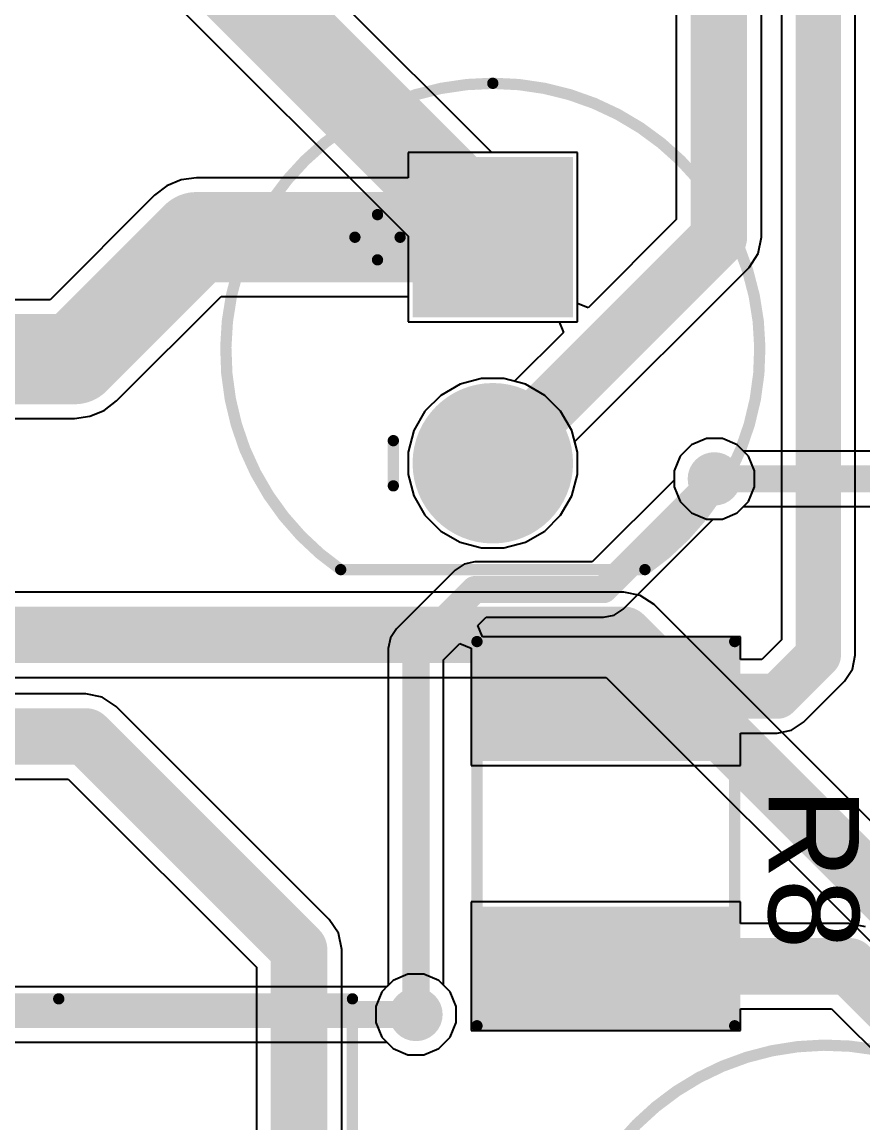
# Model space of a CAD drawing. Header units: millimetres. Extents: x -0.42 to 2.4, y -0.33 to 1.81.
# Drawn here: x 0.7957 to 1.1677, y 0.073 to 0.5601 of the extents above; entities that cross this region are included whole.
import ezdxf

# ---------------------------------------------------------------- set-up
doc = ezdxf.new("R2010")
doc.units = ezdxf.units.MM
doc.header["$MEASUREMENT"] = 0
for name, color, linetype in [('BottomLayer', 5, 'Continuous'), ('BottomSolder', 6, 'Continuous'), ('MultiLayer', 9, 'Continuous'), ('PadHoleLayer', 156, 'Continuous'), ('TopLayer', 1, 'Continuous'), ('TopOverlay', 2, 'Continuous'), ('TopPaste', 8, 'Continuous'), ('TopSolder', 216, 'Continuous'), ('ViaHoleLayer', 16, 'Continuous')]:
    doc.layers.add(name, color=color, linetype=linetype)
doc.styles.add('Arial', font='', dxfattribs={"height": 0.2})
doc.styles.get('Arial').set_extended_font_data('Arial')

# ---------------------------------------------------------------- blocks, each defined once
blk = doc.blocks.new('IR333_A_3')
at = {"layer": 'BottomLayer'}
blk.add_hatch(color=5, dxfattribs=at).paths.add_polyline_path([(-0.0815, 0.0315), (-0.0185, 0.0315), (-0.0185, -0.0315), (-0.0815, -0.0315)])
h = blk.add_hatch(color=5, dxfattribs=at)
edge = h.paths.add_edge_path()
edge.add_arc((0.05, 0), 0.0315, 0, 360)
at = {"layer": 'BottomSolder'}
blk.add_hatch(color=6, dxfattribs=at).paths.add_polyline_path([(-0.0855, 0.0355), (-0.0145, 0.0355), (-0.0145, -0.0355), (-0.0855, -0.0355)])
h = blk.add_hatch(color=6, dxfattribs=at)
edge = h.paths.add_edge_path()
edge.add_arc((0.05, 0), 0.0355, 0, 360)
at = {"layer": 'MultiLayer'}
blk.add_hatch(color=9, dxfattribs=at).paths.add_polyline_path([(-0.0815, 0.0315), (-0.0185, 0.0315), (-0.0185, -0.0315), (-0.0815, -0.0315)])
h = blk.add_hatch(color=9, dxfattribs=at)
edge = h.paths.add_edge_path()
edge.add_arc((0.05, 0), 0.0315, 0, 360)
at = {"layer": 'PadHoleLayer'}
h = blk.add_hatch(color=156, dxfattribs=at)
edge = h.paths.add_edge_path()
edge.add_arc((-0.05, 0), 0.01772, 0, 360)
h = blk.add_hatch(color=156, dxfattribs=at)
edge = h.paths.add_edge_path()
edge.add_arc((0.05, 0), 0.01772, 0, 360)
at = {"layer": 'TopLayer'}
blk.add_hatch(color=1, dxfattribs=at).paths.add_polyline_path([(-0.0815, 0.0315), (-0.0185, 0.0315), (-0.0185, -0.0315), (-0.0815, -0.0315)])
h = blk.add_hatch(color=1, dxfattribs=at)
edge = h.paths.add_edge_path()
edge.add_arc((0.05, 0), 0.0315, 0, 360)
at = {"layer": 'TopSolder'}
blk.add_hatch(color=216, dxfattribs=at).paths.add_polyline_path([(-0.0855, 0.0355), (-0.0145, 0.0355), (-0.0145, -0.0355), (-0.0855, -0.0355)])
h = blk.add_hatch(color=216, dxfattribs=at)
edge = h.paths.add_edge_path()
edge.add_arc((0.05, 0), 0.0355, 0, 360)
at = {"layer": 'TopOverlay', "const_width": 0.005}
for points in [[(-0.11811, 0, -0.73505), (0.09707, 0.06729)], [(0.09707, -0.06729, -0.73505), (-0.11811, 0)]]:
    blk.add_lwpolyline(points, format="xyb", dxfattribs=at)
for points in [[(0.09707, -0.06729), (0.09707, 0.06729)], [(-0.05, -0.061), (-0.05, -0.041)], [(0.04, -0.044), (0.06, -0.044)], [(-0.06, -0.051), (-0.04, -0.051)]]:
    blk.add_lwpolyline(points, dxfattribs=at)
at = {"layer": 'TopOverlay', "const_width": 0.0025}
for points in [[(0.09582, 0.06729, 1), (0.09832, 0.06729, 1)], [(0.09582, 0.06729, 1), (0.09832, 0.06729, 1)], [(-0.11936, 0, 1), (-0.11686, 0, 1)], [(-0.11936, 0, 1), (-0.11686, 0, 1)], [(-0.05125, -0.041, 1), (-0.04875, -0.041, 1)], [(0.03875, -0.044, 1), (0.04125, -0.044, 1)], [(0.05875, -0.044, 1), (0.06125, -0.044, 1)], [(-0.06125, -0.051, 1), (-0.05875, -0.051, 1)], [(-0.04125, -0.051, 1), (-0.03875, -0.051, 1)], [(-0.05125, -0.061, 1), (-0.04875, -0.061, 1)], [(0.09582, -0.06729, 1), (0.09832, -0.06729, 1)], [(0.09582, -0.06729, 1), (0.09832, -0.06729, 1)]]:
    blk.add_lwpolyline(points, format="xyb", close=True, dxfattribs=at)
blk = doc.blocks.new('IR333_A_8')
at = {"layer": 'BottomLayer'}
blk.add_hatch(color=5, dxfattribs=at).paths.add_polyline_path([(-0.0815, 0.0315), (-0.0185, 0.0315), (-0.0185, -0.0315), (-0.0815, -0.0315)])
h = blk.add_hatch(color=5, dxfattribs=at)
edge = h.paths.add_edge_path()
edge.add_arc((0.05, 0), 0.0315, 0, 360)
at = {"layer": 'BottomSolder'}
blk.add_hatch(color=6, dxfattribs=at).paths.add_polyline_path([(-0.0855, 0.0355), (-0.0145, 0.0355), (-0.0145, -0.0355), (-0.0855, -0.0355)])
h = blk.add_hatch(color=6, dxfattribs=at)
edge = h.paths.add_edge_path()
edge.add_arc((0.05, 0), 0.0355, 0, 360)
at = {"layer": 'MultiLayer'}
blk.add_hatch(color=9, dxfattribs=at).paths.add_polyline_path([(-0.0815, 0.0315), (-0.0185, 0.0315), (-0.0185, -0.0315), (-0.0815, -0.0315)])
h = blk.add_hatch(color=9, dxfattribs=at)
edge = h.paths.add_edge_path()
edge.add_arc((0.05, 0), 0.0315, 0, 360)
at = {"layer": 'PadHoleLayer'}
h = blk.add_hatch(color=156, dxfattribs=at)
edge = h.paths.add_edge_path()
edge.add_arc((-0.05, 0), 0.01772, 0, 360)
h = blk.add_hatch(color=156, dxfattribs=at)
edge = h.paths.add_edge_path()
edge.add_arc((0.05, 0), 0.01772, 0, 360)
at = {"layer": 'TopLayer'}
blk.add_hatch(color=1, dxfattribs=at).paths.add_polyline_path([(-0.0815, 0.0315), (-0.0185, 0.0315), (-0.0185, -0.0315), (-0.0815, -0.0315)])
h = blk.add_hatch(color=1, dxfattribs=at)
edge = h.paths.add_edge_path()
edge.add_arc((0.05, 0), 0.0315, 0, 360)
at = {"layer": 'TopSolder'}
blk.add_hatch(color=216, dxfattribs=at).paths.add_polyline_path([(-0.0855, 0.0355), (-0.0145, 0.0355), (-0.0145, -0.0355), (-0.0855, -0.0355)])
h = blk.add_hatch(color=216, dxfattribs=at)
edge = h.paths.add_edge_path()
edge.add_arc((0.05, 0), 0.0355, 0, 360)
at = {"layer": 'TopOverlay', "const_width": 0.005}
for points in [[(-0.11811, 0, -0.73505), (0.09707, 0.06729)], [(0.09707, -0.06729, -0.73505), (-0.11811, 0)]]:
    blk.add_lwpolyline(points, format="xyb", dxfattribs=at)
for points in [[(0.09707, -0.06729), (0.09707, 0.06729)], [(-0.05, -0.061), (-0.05, -0.041)], [(0.06, -0.044), (0.04, -0.044)], [(-0.04, -0.051), (-0.06, -0.051)]]:
    blk.add_lwpolyline(points, dxfattribs=at)
at = {"layer": 'TopOverlay', "const_width": 0.0025}
for points in [[(0.09582, 0.06729, 1), (0.09832, 0.06729, 1)], [(0.09582, 0.06729, 1), (0.09832, 0.06729, 1)], [(-0.11936, 0, 1), (-0.11686, 0, 1)], [(-0.11936, 0, 1), (-0.11686, 0, 1)], [(-0.05125, -0.041, 1), (-0.04875, -0.041, 1)], [(0.03875, -0.044, 1), (0.04125, -0.044, 1)], [(0.05875, -0.044, 1), (0.06125, -0.044, 1)], [(-0.06125, -0.051, 1), (-0.05875, -0.051, 1)], [(-0.04125, -0.051, 1), (-0.03875, -0.051, 1)], [(-0.05125, -0.061, 1), (-0.04875, -0.061, 1)], [(0.09582, -0.06729, 1), (0.09832, -0.06729, 1)], [(0.09582, -0.06729, 1), (0.09832, -0.06729, 1)]]:
    blk.add_lwpolyline(points, format="xyb", close=True, dxfattribs=at)
blk = doc.blocks.new('R___1210_12')
at = {"layer": 'TopLayer'}
for points in [[(-0.0811, 0.05354), (-0.03622, 0.05354), (-0.03622, -0.05354), (-0.0811, -0.05354)], [(0.03622, 0.05354), (0.0811, 0.05354), (0.0811, -0.05354), (0.03622, -0.05354)]]:
    blk.add_hatch(color=1, dxfattribs=at).paths.add_polyline_path(points)
at = {"layer": 'TopPaste'}
for points in [[(-0.0811, 0.05354), (-0.03622, 0.05354), (-0.03622, -0.05354), (-0.0811, -0.05354)], [(0.03622, 0.05354), (0.0811, 0.05354), (0.0811, -0.05354), (0.03622, -0.05354)]]:
    blk.add_hatch(color=8, dxfattribs=at).paths.add_polyline_path(points)
at = {"layer": 'TopSolder'}
for points in [[(-0.0851, 0.05754), (-0.03222, 0.05754), (-0.03222, -0.05754), (-0.0851, -0.05754)], [(0.03222, 0.05754), (0.0851, 0.05754), (0.0851, -0.05754), (0.03222, -0.05754)]]:
    blk.add_hatch(color=216, dxfattribs=at).paths.add_polyline_path(points)
at = {"layer": 'TopOverlay', "const_width": 0.005}
for points in [[(0.085, 0.057), (-0.085, 0.057)], [(-0.085, -0.057), (-0.085, 0.057)], [(0.085, -0.057), (0.085, 0.057)], [(0.085, -0.057), (-0.085, -0.057)]]:
    blk.add_lwpolyline(points, dxfattribs=at)
at = {"layer": 'TopOverlay', "const_width": 0.0025}
for points in [[(-0.08625, 0.057, 1), (-0.08375, 0.057, 1)], [(-0.08625, 0.057, 1), (-0.08375, 0.057, 1)], [(0.08375, 0.057, 1), (0.08625, 0.057, 1)], [(0.08375, 0.057, 1), (0.08625, 0.057, 1)], [(-0.08625, -0.057, 1), (-0.08375, -0.057, 1)], [(-0.08625, -0.057, 1), (-0.08375, -0.057, 1)], [(0.08375, -0.057, 1), (0.08625, -0.057, 1)], [(0.08375, -0.057, 1), (0.08625, -0.057, 1)]]:
    blk.add_lwpolyline(points, format="xyb", close=True, dxfattribs=at)
blk = doc.blocks.new('RT1A221M0605_45')
at = {"layer": 'TopLayer'}
for points in [[(-0.1752, 0.0315), (-0.0374, 0.0315), (-0.0374, -0.0315), (-0.1752, -0.0315)], [(0.0374, 0.0315), (0.1752, 0.0315), (0.1752, -0.0315), (0.0374, -0.0315)]]:
    blk.add_hatch(color=1, dxfattribs=at).paths.add_polyline_path(points)
at = {"layer": 'TopPaste'}
for points in [[(-0.1752, 0.0315), (-0.0374, 0.0315), (-0.0374, -0.0315), (-0.1752, -0.0315)], [(0.0374, 0.0315), (0.1752, 0.0315), (0.1752, -0.0315), (0.0374, -0.0315)]]:
    blk.add_hatch(color=8, dxfattribs=at).paths.add_polyline_path(points)
at = {"layer": 'TopSolder'}
for points in [[(-0.1792, 0.0355), (-0.0334, 0.0355), (-0.0334, -0.0355), (-0.1792, -0.0355)], [(0.0334, 0.0355), (0.1792, 0.0355), (0.1792, -0.0355), (0.0334, -0.0355)]]:
    blk.add_hatch(color=216, dxfattribs=at).paths.add_polyline_path(points)
at = {"layer": 'TopOverlay', "const_width": 0.005}
for points in [[(-0.12992, 0.07708), (-0.07708, 0.12992)], [(-0.07708, 0.12992), (0, 0.12992)], [(0, 0.12992), (0.12992, 0.12992)], [(0.12992, 0.05508), (0.12992, 0.12992)], [(-0.12992, 0.05208), (-0.12992, 0.07708)], [(-0.154, 0.044), (-0.154, 0.072)], [(-0.168, 0.058), (-0.14, 0.058)], [(-0.12992, -0.07708), (-0.12992, -0.05208)], [(0.12992, -0.12992), (0.12992, -0.05508)], [(-0.12992, -0.07708), (-0.07708, -0.12992)], [(-0.07708, -0.12992), (0, -0.12992)], [(0, -0.12992), (0.12992, -0.12992)]]:
    blk.add_lwpolyline(points, dxfattribs=at)
at = {"layer": 'TopOverlay', "const_width": 0.0025}
for points in [[(-0.07833, 0.12992, 1), (-0.07583, 0.12992, 1)], [(-0.07833, 0.12992, 1), (-0.07583, 0.12992, 1)], [(-0.00125, 0.12992, 1), (0.00125, 0.12992, 1)], [(-0.00125, 0.12992, 1), (0.00125, 0.12992, 1)], [(0.12867, 0.12992, 1), (0.13117, 0.12992, 1)], [(0.12867, 0.12992, 1), (0.13117, 0.12992, 1)], [(-0.13117, 0.07708, 1), (-0.12867, 0.07708, 1)], [(-0.13117, 0.07708, 1), (-0.12867, 0.07708, 1)], [(-0.15525, 0.072, 1), (-0.15275, 0.072, 1)], [(-0.16925, 0.058, 1), (-0.16675, 0.058, 1)], [(-0.14125, 0.058, 1), (-0.13875, 0.058, 1)], [(-0.13117, 0.05208, 1), (-0.12867, 0.05208, 1)], [(0.12867, 0.05508, 1), (0.13117, 0.05508, 1)], [(-0.15525, 0.044, 1), (-0.15275, 0.044, 1)], [(-0.13117, -0.05208, 1), (-0.12867, -0.05208, 1)], [(0.12867, -0.05508, 1), (0.13117, -0.05508, 1)], [(-0.13117, -0.07708, 1), (-0.12867, -0.07708, 1)], [(-0.13117, -0.07708, 1), (-0.12867, -0.07708, 1)], [(-0.07833, -0.12992, 1), (-0.07583, -0.12992, 1)], [(-0.07833, -0.12992, 1), (-0.07583, -0.12992, 1)], [(-0.00125, -0.12992, 1), (0.00125, -0.12992, 1)], [(-0.00125, -0.12992, 1), (0.00125, -0.12992, 1)], [(0.12867, -0.12992, 1), (0.13117, -0.12992, 1)], [(0.12867, -0.12992, 1), (0.13117, -0.12992, 1)]]:
    blk.add_lwpolyline(points, format="xyb", close=True, dxfattribs=at)

msp = doc.modelspace()

# ---------------------------------------------------------------- hatches: boundary and pattern name
at = {"layer": 'BottomLayer'}
h = msp.add_hatch(color=5, dxfattribs=at)
edge = h.paths.add_edge_path()
edge.add_arc((1.102, 0.358), 0.01181, 0, 360)
h = msp.add_hatch(color=5, dxfattribs=at)
edge = h.paths.add_edge_path()
edge.add_arc((0.97, 0.121), 0.01181, 0, 360)
at = {"layer": 'BottomSolder'}
h = msp.add_hatch(color=6, dxfattribs=at)
edge = h.paths.add_edge_path()
edge.add_arc((1.102, 0.358), 0.00591, 0, 360)
h = msp.add_hatch(color=6, dxfattribs=at)
edge = h.paths.add_edge_path()
edge.add_arc((0.97, 0.121), 0.00591, 0, 360)
at = {"layer": 'TopLayer'}
h = msp.add_hatch(color=1, dxfattribs=at)
edge = h.paths.add_edge_path()
edge.add_arc((1.102, 0.358), 0.01181, 0, 360)
h = msp.add_hatch(color=1, dxfattribs=at)
edge = h.paths.add_edge_path()
edge.add_arc((0.97, 0.121), 0.01181, 0, 360)
at = {"layer": 'TopSolder'}
h = msp.add_hatch(color=216, dxfattribs=at)
edge = h.paths.add_edge_path()
edge.add_arc((1.102, 0.358), 0.00591, 0, 360)
h = msp.add_hatch(color=216, dxfattribs=at)
edge = h.paths.add_edge_path()
edge.add_arc((0.97, 0.121), 0.00591, 0, 360)
at = {"layer": 'ViaHoleLayer'}
h = msp.add_hatch(color=16, dxfattribs=at)
edge = h.paths.add_edge_path()
edge.add_arc((1.102, 0.358), 0.00591, 0, 360)
h = msp.add_hatch(color=16, dxfattribs=at)
edge = h.paths.add_edge_path()
edge.add_arc((0.97, 0.121), 0.00591, 0, 360)

# ---------------------------------------------------------------- linework, layer by layer
at = {"layer": 'BottomLayer'}
for p, q in [((1.12286, 0.46491), (1.12286, 0.72554)), ((1.08514, 0.71773), (1.08514, 0.47273)), ((1.00359, 0.50241), (0.81822, 0.68778)), ((0.77346, 0.65837), (0.9665, 0.46532)), ((1.0415, 0.50241), (1.00359, 0.50241)), ((1.0415, 0.43562), (1.0415, 0.50241)), ((1.08514, 0.47273), (1.04612, 0.4337)), ((0.9665, 0.46532), (0.9665, 0.42742)), ((1.12143, 0.4577), (1.12286, 0.46491)), ((1.11734, 0.45158), (1.12143, 0.4577)), ((1.04025, 0.37449), (1.11734, 0.45158)), ((1.04612, 0.4337), (1.0415, 0.43562)), ((0.9665, 0.42742), (1.0333, 0.42742)), ((1.0333, 0.42742), (1.03521, 0.4228)), ((1.03521, 0.4228), (1.01358, 0.40117)), ((0.98953, 0.39985), (0.98098, 0.39492)), ((0.99906, 0.40241), (0.98953, 0.39985)), ((1.00894, 0.40241), (0.99906, 0.40241)), ((1.01358, 0.40117), (1.00894, 0.40241)), ((0.98098, 0.39492), (0.974, 0.38794)), ((0.974, 0.38794), (0.96906, 0.37939)), ((0.96906, 0.37939), (0.9665, 0.36985)), ((1.09846, 0.37581), (1.09191, 0.3731)), ((1.10554, 0.37581), (1.09846, 0.37581)), ((1.11209, 0.3731), (1.10554, 0.37581)), ((1.0415, 0.36985), (1.04025, 0.37449)), ((1.09191, 0.3731), (1.0869, 0.36809)), ((1.11495, 0.37024), (1.11209, 0.3731)), ((1.24705, 0.37024), (1.11495, 0.37024)), ((0.9665, 0.36985), (0.9665, 0.35998)), ((1.0415, 0.35998), (1.0415, 0.36985)), ((1.0869, 0.36809), (1.08419, 0.36154)), ((1.08419, 0.36154), (1.08419, 0.35446)), ((0.9665, 0.35998), (0.96906, 0.35044)), ((1.03894, 0.35044), (1.0415, 0.35998)), ((1.08419, 0.35446), (1.0869, 0.34791)), ((0.96906, 0.35044), (0.974, 0.34189)), ((1.034, 0.34189), (1.03894, 0.35044)), ((1.0869, 0.34791), (1.09191, 0.3429)), ((0.974, 0.34189), (0.98098, 0.33491)), ((1.02702, 0.33491), (1.034, 0.34189)), ((1.09191, 0.3429), (1.09846, 0.34019)), ((1.10554, 0.34019), (1.11209, 0.3429)), ((1.11209, 0.3429), (1.11495, 0.34576)), ((1.11495, 0.34576), (1.24705, 0.34576)), ((1.09846, 0.34019), (1.10554, 0.34019)), ((0.98098, 0.33491), (0.98953, 0.32997)), ((1.01847, 0.32997), (1.02702, 0.33491)), ((0.98953, 0.32997), (0.99906, 0.32742)), ((0.99906, 0.32742), (1.00894, 0.32742)), ((1.00894, 0.32742), (1.01847, 0.32997)), ((1.062, 0.30786), (0.65749, 0.30786)), ((1.06922, 0.30643), (1.062, 0.30786)), ((1.07534, 0.30234), (1.06922, 0.30643)), ((1.23775, 0.13992), (1.07534, 0.30234)), ((0.65749, 0.27014), (1.05419, 0.27014)), ((1.05419, 0.27014), (1.34266, -0.01834)), ((0.96646, 0.13881), (0.95991, 0.1361)), ((0.97354, 0.13881), (0.96646, 0.13881)), ((0.98009, 0.1361), (0.97354, 0.13881)), ((0.95705, 0.13324), (0.63995, 0.13324)), ((0.95991, 0.1361), (0.95705, 0.13324)), ((0.9851, 0.13109), (0.98009, 0.1361)), ((0.98781, 0.12454), (0.9851, 0.13109)), ((0.98781, 0.11746), (0.98781, 0.12454)), ((0.9851, 0.11091), (0.98781, 0.11746)), ((0.63995, 0.10876), (0.95705, 0.10876)), ((0.95705, 0.10876), (0.95991, 0.1059)), ((0.98009, 0.1059), (0.9851, 0.11091)), ((0.95991, 0.1059), (0.96646, 0.10319)), ((0.96646, 0.10319), (0.97354, 0.10319)), ((0.97354, 0.10319), (0.98009, 0.1059))]:
    msp.add_line(p, q, dxfattribs=at)
for points, const_width in [([(1.104, 0.46491), (1.104, 0.72554)], 0.025), ([(0.792, 0.67691), (1.004, 0.46491)], 0.04), ([(1.004, 0.36491), (1.104, 0.46491)], 0.025), ([(1.102, 0.358), (1.26, 0.358)], 0.012), ([(0.618, 0.289), (1.062, 0.289)], 0.025), ([(1.062, 0.289), (1.356, -0.005)], 0.025), ([(0.627, 0.121), (0.97, 0.121)], 0.012)]:
    msp.add_lwpolyline(points, dxfattribs=dict(at, const_width=const_width))
for points, const_width in [([(0.994, 0.46491, 1), (1.014, 0.46491, 1)], 0.02), ([(1.09775, 0.46491, 1), (1.11025, 0.46491, 1)], 0.0125), ([(1.09775, 0.46491, 1), (1.11025, 0.46491, 1)], 0.0125), ([(0.99775, 0.36491, 1), (1.01025, 0.36491, 1)], 0.0125), ([(1.099, 0.358, 1), (1.105, 0.358, 1)], 0.006), ([(1.05575, 0.289, 1), (1.06825, 0.289, 1)], 0.0125), ([(1.05575, 0.289, 1), (1.06825, 0.289, 1)], 0.0125), ([(0.967, 0.121, 1), (0.973, 0.121, 1)], 0.006)]:
    msp.add_lwpolyline(points, format="xyb", close=True, dxfattribs=dict(at, const_width=const_width))
at = {"layer": 'TopLayer'}
for p, q in [((1.13169, 0.57984), (1.13169, 0.28676)), ((1.16431, 0.28), (1.16431, 0.57619)), ((1.0415, 0.50241), (0.9665, 0.50241)), ((0.9665, 0.50241), (0.9665, 0.49114)), ((1.0415, 0.42742), (1.0415, 0.50241)), ((0.8598, 0.48762), (0.85437, 0.48346)), ((0.86613, 0.49024), (0.8598, 0.48762)), ((0.87291, 0.49114), (0.86613, 0.49024)), ((0.9665, 0.49114), (0.87291, 0.49114)), ((0.87291, 0.49114), (0.87291, 0.49114)), ((0.85437, 0.48346), (0.80814, 0.43722)), ((0.85437, 0.48346), (0.85437, 0.48346)), ((0.83754, 0.39246), (0.88378, 0.43869)), ((0.88378, 0.43869), (0.9665, 0.43869)), ((0.9665, 0.43869), (0.9665, 0.42742)), ((0.80814, 0.43722), (0.63249, 0.43722)), ((0.9665, 0.42742), (1.0415, 0.42742)), ((0.98953, 0.39985), (0.98098, 0.39492)), ((0.99906, 0.40241), (0.98953, 0.39985)), ((1.00894, 0.40241), (0.99906, 0.40241)), ((1.01847, 0.39985), (1.00894, 0.40241)), ((1.02702, 0.39492), (1.01847, 0.39985)), ((0.98098, 0.39492), (0.974, 0.38794)), ((1.034, 0.38794), (1.02702, 0.39492)), ((0.83211, 0.38829), (0.83754, 0.39246)), ((0.819, 0.38478), (0.82579, 0.38567)), ((0.82579, 0.38567), (0.83211, 0.38829)), ((0.974, 0.38794), (0.96906, 0.37939)), ((1.03894, 0.37939), (1.034, 0.38794)), ((0.63249, 0.38478), (0.819, 0.38478)), ((0.819, 0.38478), (0.819, 0.38478)), ((0.96906, 0.37939), (0.9665, 0.36985)), ((1.0415, 0.36985), (1.03894, 0.37939)), ((1.09846, 0.37581), (1.09191, 0.3731)), ((1.10554, 0.37581), (1.09846, 0.37581)), ((1.11209, 0.3731), (1.10554, 0.37581)), ((1.09191, 0.3731), (1.0869, 0.36809)), ((1.1171, 0.36809), (1.11209, 0.3731)), ((0.9665, 0.36985), (0.9665, 0.35998)), ((1.0415, 0.35998), (1.0415, 0.36985)), ((1.0869, 0.36809), (1.08419, 0.36154)), ((1.11981, 0.36154), (1.1171, 0.36809)), ((1.08419, 0.36154), (1.08419, 0.35749)), ((1.11981, 0.35446), (1.11981, 0.36154)), ((0.9665, 0.35998), (0.96906, 0.35044)), ((1.03894, 0.35044), (1.0415, 0.35998)), ((1.08419, 0.35749), (1.04793, 0.32124)), ((1.1171, 0.34791), (1.11981, 0.35446)), ((0.96906, 0.35044), (0.974, 0.34189)), ((1.034, 0.34189), (1.03894, 0.35044)), ((1.11209, 0.3429), (1.1171, 0.34791)), ((0.974, 0.34189), (0.98098, 0.33491)), ((1.02702, 0.33491), (1.034, 0.34189)), ((1.10554, 0.34019), (1.11209, 0.3429)), ((1.06165, 0.30035), (1.10149, 0.34019)), ((1.10149, 0.34019), (1.10554, 0.34019)), ((0.98098, 0.33491), (0.98953, 0.32997)), ((1.01847, 0.32997), (1.02702, 0.33491)), ((0.98953, 0.32997), (0.99906, 0.32742)), ((0.99906, 0.32742), (1.00894, 0.32742)), ((1.00894, 0.32742), (1.01847, 0.32997)), ((0.98735, 0.31765), (0.96135, 0.29165)), ((0.99132, 0.3203), (0.98735, 0.31765)), ((0.996, 0.32124), (0.99132, 0.3203)), ((1.04793, 0.32124), (0.996, 0.32124)), ((1.053, 0.29676), (1.05768, 0.2977)), ((1.05768, 0.2977), (1.06165, 0.30035)), ((0.99741, 0.2931), (1.00107, 0.29676)), ((0.99948, 0.2881), (0.99741, 0.2931)), ((1.00107, 0.29676), (1.053, 0.29676)), ((0.9587, 0.28768), (0.95776, 0.283)), ((0.96135, 0.29165), (0.9587, 0.28768)), ((1.11354, 0.2881), (0.99948, 0.2881)), ((1.11354, 0.27814), (1.11354, 0.2881)), ((0.95776, 0.283), (0.95776, 0.13395)), ((0.98224, 0.27793), (0.98946, 0.28515)), ((0.98946, 0.28515), (0.99446, 0.28308)), ((0.99446, 0.28308), (0.99446, 0.23122)), ((1.13169, 0.28676), (1.12307, 0.27814)), ((0.98224, 0.13395), (0.98224, 0.27793)), ((1.12307, 0.27814), (1.11354, 0.27814)), ((1.16307, 0.27376), (1.16431, 0.28)), ((1.15954, 0.26846), (1.16307, 0.27376)), ((1.14136, 0.25029), (1.15954, 0.26846)), ((0.824, 0.26286), (0.705, 0.26286)), ((0.83122, 0.26143), (0.824, 0.26286)), ((0.83734, 0.25734), (0.83122, 0.26143)), ((0.93164, 0.16304), (0.83734, 0.25734)), ((1.13607, 0.24676), (1.14136, 0.25029)), ((1.11354, 0.23122), (1.11354, 0.24551)), ((1.11354, 0.24551), (1.12983, 0.24551)), ((1.12983, 0.24551), (1.13607, 0.24676)), ((0.99446, 0.23122), (1.11354, 0.23122)), ((0.705, 0.22514), (0.81619, 0.22514)), ((0.81619, 0.22514), (0.89944, 0.14189)), ((1.11354, 0.17078), (0.99446, 0.17078)), ((0.99446, 0.17078), (0.99446, 0.1139)), ((1.11354, 0.1612), (1.11354, 0.17078)), ((0.93573, 0.15692), (0.93164, 0.16304)), ((1.16166, 0.1612), (1.11354, 0.1612)), ((1.16888, 0.15977), (1.16166, 0.1612)), ((0.93716, 0.1497), (0.93573, 0.15692)), ((0.93716, 0.05649), (0.93716, 0.1497)), ((0.89944, 0.14189), (0.89944, 0.05649)), ((0.95776, 0.13395), (0.9549, 0.13109)), ((0.9851, 0.13109), (0.98224, 0.13395)), ((0.9549, 0.13109), (0.95219, 0.12454)), ((0.98781, 0.12454), (0.9851, 0.13109)), ((0.95219, 0.12454), (0.95219, 0.11746)), ((0.98781, 0.11746), (0.98781, 0.12454)), ((1.11354, 0.1139), (1.11354, 0.12348)), ((1.11354, 0.12348), (1.15385, 0.12348)), ((1.15385, 0.12348), (1.18271, 0.09461)), ((0.95219, 0.11746), (0.9549, 0.11091)), ((0.9851, 0.11091), (0.98781, 0.11746)), ((0.99446, 0.1139), (1.11354, 0.1139)), ((0.9549, 0.11091), (0.95991, 0.1059)), ((0.98009, 0.1059), (0.9851, 0.11091)), ((0.95991, 0.1059), (0.96646, 0.10319)), ((0.96646, 0.10319), (0.97354, 0.10319)), ((0.97354, 0.10319), (0.98009, 0.1059))]:
    msp.add_line(p, q, dxfattribs=at)
for points, const_width in [([(1.148, 0.28), (1.148, 0.587)], 0.02), ([(0.819, 0.411), (0.87291, 0.46491)], 0.04), ([(0.87291, 0.46491), (1.004, 0.46491)], 0.04), ([(0.6135, 0.411), (0.819, 0.411)], 0.04), ([(1.053, 0.309), (1.102, 0.358)], 0.012), ([(0.97, 0.283), (0.996, 0.309)], 0.012), ([(0.996, 0.309), (1.053, 0.309)], 0.012), ([(0.97, 0.121), (0.97, 0.283)], 0.012), ([(1.12983, 0.26183), (1.148, 0.28)], 0.02), ([(1.054, 0.25966), (1.05617, 0.26183)], 0.02), ([(1.05617, 0.26183), (1.12983, 0.26183)], 0.02), ([(0.675, 0.244), (0.824, 0.244)], 0.025), ([(0.824, 0.244), (0.9183, 0.1497)], 0.025), ([(0.9183, -0.002), (0.9183, 0.1497)], 0.025), ([(1.054, 0.14234), (1.16166, 0.14234)], 0.025), ([(1.16166, 0.14234), (1.20157, 0.10243)], 0.025)]:
    msp.add_lwpolyline(points, dxfattribs=dict(at, const_width=const_width))
for points, const_width in [([(0.86291, 0.46491, 1), (0.88291, 0.46491, 1)], 0.02), ([(0.86291, 0.46491, 1), (0.88291, 0.46491, 1)], 0.02), ([(0.994, 0.46491, 1), (1.014, 0.46491, 1)], 0.02), ([(0.809, 0.411, 1), (0.829, 0.411, 1)], 0.02), ([(0.809, 0.411, 1), (0.829, 0.411, 1)], 0.02), ([(1.099, 0.358, 1), (1.105, 0.358, 1)], 0.006), ([(0.993, 0.309, 1), (0.999, 0.309, 1)], 0.006), ([(0.993, 0.309, 1), (0.999, 0.309, 1)], 0.006), ([(1.05, 0.309, 1), (1.056, 0.309, 1)], 0.006), ([(1.05, 0.309, 1), (1.056, 0.309, 1)], 0.006), ([(0.967, 0.283, 1), (0.973, 0.283, 1)], 0.006), ([(0.967, 0.283, 1), (0.973, 0.283, 1)], 0.006), ([(1.143, 0.28, 1), (1.153, 0.28, 1)], 0.01), ([(1.143, 0.28, 1), (1.153, 0.28, 1)], 0.01), ([(1.049, 0.25966, 1), (1.059, 0.25966, 1)], 0.01), ([(1.05117, 0.26183, 1), (1.06117, 0.26183, 1)], 0.01), ([(1.05117, 0.26183, 1), (1.06117, 0.26183, 1)], 0.01), ([(1.12483, 0.26183, 1), (1.13483, 0.26183, 1)], 0.01), ([(1.12483, 0.26183, 1), (1.13483, 0.26183, 1)], 0.01), ([(0.81775, 0.244, 1), (0.83025, 0.244, 1)], 0.0125), ([(0.81775, 0.244, 1), (0.83025, 0.244, 1)], 0.0125), ([(0.91205, 0.1497, 1), (0.92455, 0.1497, 1)], 0.0125), ([(0.91205, 0.1497, 1), (0.92455, 0.1497, 1)], 0.0125), ([(1.04775, 0.14234, 1), (1.06025, 0.14234, 1)], 0.0125), ([(1.15541, 0.14234, 1), (1.16791, 0.14234, 1)], 0.0125), ([(1.15541, 0.14234, 1), (1.16791, 0.14234, 1)], 0.0125), ([(0.967, 0.121, 1), (0.973, 0.121, 1)], 0.006)]:
    msp.add_lwpolyline(points, format="xyb", close=True, dxfattribs=dict(at, const_width=const_width))

# ---------------------------------------------------------------- block references
at = {"rotation": 270}
for name, p in [('IR333_A_8', (1.004, 0.41491)), ('R___1210_12', (1.054, 0.201))]:
    msp.add_blockref(name, p, dxfattribs=at)
for name, p in [('RT1A221M0605_45', (0.812, -0.002)), ('IR333_A_3', (1.15157, -0.01068))]:
    msp.add_blockref(name, p)

# ---------------------------------------------------------------- texts
at = {"layer": 'TopOverlay', "style": 'Arial'}
msp.add_text('R8', height=0.04, rotation=270, dxfattribs=at).set_placement((1.12601, 0.22132))

doc.saveas('drawing.dxf')
